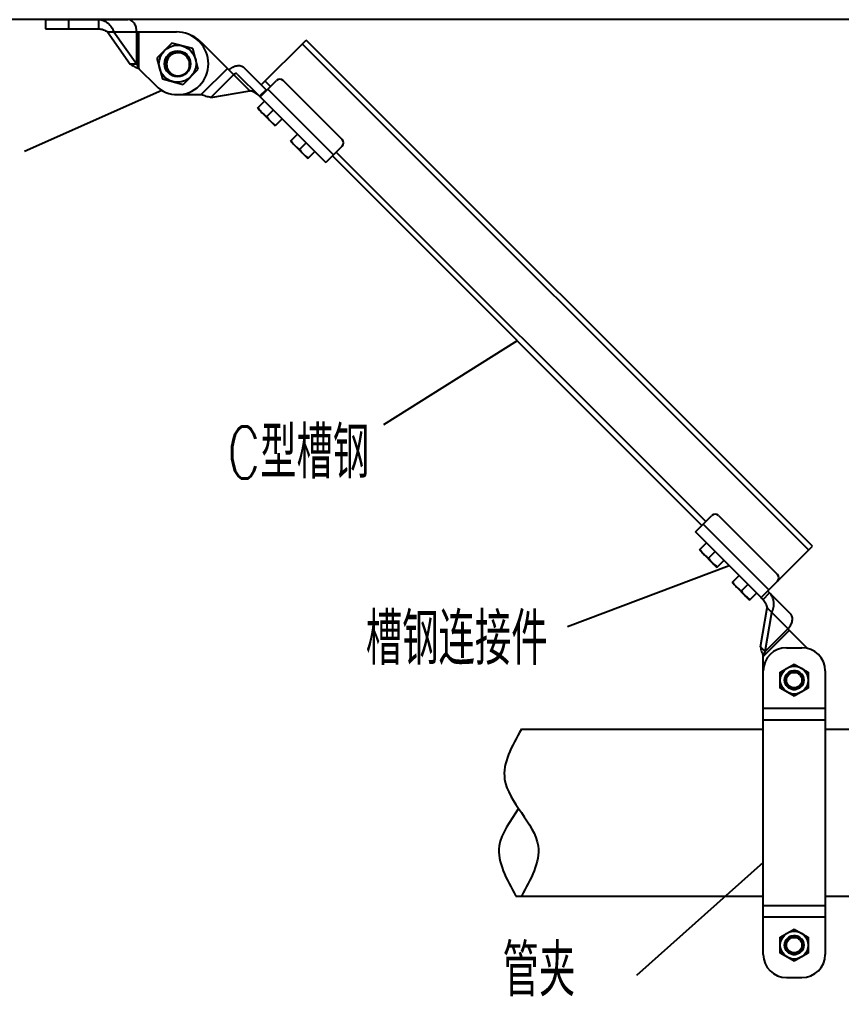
# Model space of a CAD drawing. Extents: x 1382187 to 1725648, y 860327 to 1571294.
# Drawn here: x 1513237 to 1519567, y 1246079 to 1253607 of the extents above; entities that cross this region are included whole.
import ezdxf

# ---------------------------------------------------------------- set-up
doc = ezdxf.new("R2010")
doc.units = 0
doc.header["$LTSCALE"] = 1000
doc.header["$MEASUREMENT"] = 0
doc.layers.add('bz', color=2, linetype='Continuous')
doc.layers.add('W_DIM', color=4, linetype='Continuous')
doc.styles.get("Standard").update_dxf_attribs({"font": 'gbenor.shx', "bigfont": 'gbcbig.shx'})
doc.styles.add('wwp100', font='txt.shx', dxfattribs={"width": 0.7, "height": 400, "bigfont": 'hztxt.shx'})
doc.dimstyles.get("Standard").update_dxf_attribs({"dimtxt": 0.18, "dimasz": 0.18, "dimexe": 0.18, "dimexo": 0.0625, "dimgap": 0.09, "dimtad": 0, "dimtih": 1, "dimtoh": 1, "dimdec": 4, "dimzin": 0, "dimdsep": 46, "dimtxsty": 'Standard', "dimcen": 0.09, "dimadec": 0, "dimazin": 0, "dimtfac": 1, "dimtdec": 4, "dimtofl": 0, "dimtmove": 0, "dimatfit": 3, "dimfxl": 0, "dimtolj": 1, "dimtzin": 0, "dimarcsym": 0})

msp = doc.modelspace()

# ---------------------------------------------------------------- linework, layer by layer
at = {"linetype": 'Continuous'}
for p, q in [((1513435.9, 1253606.6), (1513435.9, 1253535.2)), ((1513435.9, 1253606.6), (1514072, 1253606.6)), ((1513614.5, 1253606.6), (1513614.5, 1253535.2)), ((1513844.9, 1253606.6), (1513844.9, 1253535.2)), ((1513435.9, 1253535.2), (1513844.9, 1253535.2)), ((1513913.5, 1253511.4), (1514088.8, 1253263.3)), ((1513913.5, 1253511.4), (1514446.5, 1253511.4)), ((1513964, 1253511.4), (1514139.3, 1253263.3)), ((1514139.3, 1253263.3), (1514139.3, 1253511.4)), ((1514156.2, 1253226.8), (1514156.2, 1253511.4)), ((1514411.1, 1253425.2), (1514294.5, 1253308.6)), ((1514570.5, 1253382.5), (1514411.1, 1253425.2)), ((1514622.2, 1253434.3), (1514614.9, 1253441.6)), ((1514632.6, 1253434.3), (1515009.5, 1253057.4)), ((1515098.9, 1253102.7), (1515444.1, 1253447.9)), ((1519313.5, 1249519.6), (1515414.6, 1253418.4)), ((1519343, 1249549), (1515444.1, 1253447.9)), ((1514451.5, 1253349.8), (1514451.4, 1253349.8)), ((1514454.2, 1253349.8), (1514454.3, 1253349.8)), ((1514613.2, 1253223.2), (1514570.5, 1253382.5)), ((1514139.3, 1253263.3), (1514088.8, 1253263.3)), ((1514294.5, 1253308.6), (1514337.2, 1253149.2)), ((1514156.2, 1253226.8), (1514285.5, 1253097.5)), ((1514496.5, 1253106.5), (1514613.2, 1253223.2)), ((1514837.9, 1253229), (1514636.7, 1253027.8)), ((1514710.2, 1253006), (1514885.5, 1253181.4)), ((1514914.3, 1253186.3), (1515089, 1253011.6)), ((1514964.8, 1253236.8), (1515139.5, 1253062.1)), ((1514337.2, 1253149.2), (1514496.5, 1253106.5)), ((1515090.9, 1253010.5), (1515216.8, 1253136.4)), ((1515170.4, 1253090.1), (1515128.4, 1253132.2)), ((1515721.9, 1252681.8), (1515267.3, 1253136.4)), ((1514453.8, 1253027.8), (1514636.7, 1253027.8)), ((1514710.2, 1253006), (1515009.5, 1253057.4)), ((1515136, 1253065.6), (1515085.5, 1253015)), ((1515654.5, 1252563.9), (1515149.4, 1253069)), ((1515070.3, 1252922.6), (1515124.1, 1252976.4)), ((1515090.5, 1253010.1), (1515595.6, 1252505)), ((1515070.3, 1252922.6), (1515205, 1252787.8)), ((1515191.5, 1252909.1), (1515141.4, 1252859)), ((1515258.8, 1252841.7), (1515205, 1252787.8)), ((1515322.8, 1252670), (1515376.7, 1252723.9)), ((1515322.8, 1252670), (1515457.5, 1252535.3)), ((1515444.1, 1252656.5), (1515394, 1252606.4)), ((1515511.4, 1252589.2), (1515457.5, 1252535.3)), ((1515721.9, 1252631.3), (1515595.6, 1252505)), ((1518522.1, 1249738.5), (1515675.6, 1252584.9)), ((1518492.6, 1249709), (1515646.1, 1252555.5)), ((1518442.1, 1249658.5), (1518568.4, 1249784.8)), ((1518501, 1249717.4), (1519006.2, 1249212.3)), ((1518618.9, 1249784.8), (1519073.5, 1249330.1)), ((1518962.9, 1249137.7), (1518442.1, 1249658.5)), ((1518472.4, 1249520.4), (1518526.3, 1249574.3)), ((1518472.4, 1249520.4), (1518607.1, 1249385.7)), ((1518593.7, 1249506.9), (1518543.6, 1249456.8)), ((1518949.7, 1249155.8), (1519343, 1249549)), ((1518661, 1249439.6), (1518607.1, 1249385.7)), ((1518725, 1249267.8), (1518778.9, 1249321.7)), ((1518725, 1249267.8), (1518859.7, 1249133.1)), ((1518846.2, 1249254.4), (1518796.1, 1249204.3)), ((1518913.6, 1249187), (1518859.7, 1249133.1)), ((1518962.9, 1249137.7), (1519013.4, 1249188.2)), ((1518997.8, 1249203.8), (1519174, 1249027.7)), ((1518943.1, 1248773), (1518994.5, 1249072.4)), ((1518978.8, 1248737.3), (1519030.2, 1249036.7)), ((1518994.5, 1249072.4), (1519306.3, 1248760.6)), ((1518964.9, 1248699.5), (1519166.1, 1248900.8)), ((1519154.2, 1248912.7), (1518978.8, 1248737.3)), ((1518943.1, 1248773), (1518978.8, 1248737.3)), ((1519143.5, 1248766.7), (1519262.6, 1248766.7)), ((1518964.9, 1246403.3), (1518964.9, 1248699.5)), ((1519095.9, 1248578.6), (1519203, 1248640.4)), ((1519180.9, 1248584.5), (1519180.7, 1248584.5)), ((1519203, 1248640.4), (1519310.2, 1248578.6)), ((1519441.2, 1248588.1), (1519441.2, 1246403.3)), ((1519095.9, 1248454.9), (1519095.9, 1248578.6)), ((1519238.6, 1248565.2), (1519238.5, 1248565.2)), ((1519259, 1248563.7), (1519259, 1248563.6)), ((1519259, 1248563.6), (1519259.1, 1248563.5)), ((1519275.8, 1248510.4), (1519275.8, 1248510.4)), ((1519275.8, 1248510.1), (1519275.8, 1248510.1)), ((1519275.9, 1248511.7), (1519275.9, 1248511.5)), ((1519275.9, 1248511.7), (1519275.9, 1248511.5)), ((1519310.2, 1248578.6), (1519310.2, 1248454.9)), ((1519203, 1248393), (1519095.9, 1248454.9)), ((1519310.2, 1248454.9), (1519203, 1248393)), ((1519253.1, 1248465.6), (1519253, 1248465.6)), ((1519253.2, 1248465.7), (1519253.1, 1248465.7)), ((1519253.1, 1248465.7), (1519253.1, 1248465.6)), ((1519253.2, 1248465.7), (1519253.2, 1248465.7)), ((1519253.6, 1248466.1), (1519253.5, 1248466)), ((1519253.7, 1248466.2), (1519253.6, 1248466.1)), ((1519253.6, 1248466.1), (1519253.6, 1248466.1)), ((1519253.6, 1248466.1), (1519253.6, 1248466.1)), ((1519253.8, 1248466.3), (1519253.7, 1248466.2)), ((1519253.7, 1248466.2), (1519253.7, 1248466.2)), ((1519254.3, 1248466.7), (1519254.2, 1248466.7)), ((1519254.2, 1248466.7), (1519254.2, 1248466.6)), ((1519254.4, 1248466.8), (1519254.3, 1248466.7)), ((1518964.9, 1248299.7), (1519441.2, 1248299.7)), ((1518964.9, 1248210.3), (1519441.2, 1248210.3)), ((1517101.6, 1248138.7), (1518964.9, 1248138.7)), ((1519441.2, 1248138.7), (1520393.7, 1248138.7)), ((1517060.1, 1246852.8), (1518964.9, 1246852.8)), ((1519441.2, 1246852.8), (1520363.9, 1246852.8)), ((1518964.9, 1246781.1), (1519441.2, 1246781.1)), ((1518964.9, 1246691.8), (1519441.2, 1246691.8)), ((1519095.9, 1246536.6), (1519203, 1246598.5)), ((1519203, 1246598.5), (1519310.2, 1246536.6)), ((1519095.9, 1246412.9), (1519095.9, 1246536.6)), ((1519180.9, 1246542.6), (1519180.7, 1246542.5)), ((1519238.6, 1246523.2), (1519238.5, 1246523.3)), ((1519259, 1246521.7), (1519259, 1246521.6)), ((1519259, 1246521.6), (1519259.1, 1246521.5)), ((1519310.2, 1246536.6), (1519310.2, 1246412.9)), ((1519203, 1246351.1), (1519095.9, 1246412.9)), ((1519310.2, 1246412.9), (1519203, 1246351.1)), ((1519253.1, 1246423.7), (1519253, 1246423.6)), ((1519253.2, 1246423.7), (1519253.1, 1246423.7)), ((1519253.1, 1246423.7), (1519253.1, 1246423.7)), ((1519253.2, 1246423.8), (1519253.2, 1246423.7)), ((1519253.6, 1246424.1), (1519253.5, 1246424.1)), ((1519253.7, 1246424.2), (1519253.6, 1246424.2)), ((1519253.6, 1246424.2), (1519253.6, 1246424.2)), ((1519253.6, 1246424.2), (1519253.6, 1246424.1)), ((1519253.8, 1246424.3), (1519253.7, 1246424.3)), ((1519253.7, 1246424.3), (1519253.7, 1246424.2)), ((1519254.3, 1246424.8), (1519254.2, 1246424.7)), ((1519254.2, 1246424.7), (1519254.2, 1246424.7)), ((1519254.4, 1246424.9), (1519254.3, 1246424.8)), ((1519275.8, 1246468.5), (1519275.8, 1246468.4)), ((1519275.8, 1246468.2), (1519275.8, 1246468.1)), ((1519275.9, 1246469.7), (1519275.9, 1246469.6)), ((1519275.9, 1246469.7), (1519275.9, 1246469.6)), ((1519143.5, 1246224.7), (1519262.6, 1246224.7))]:
    msp.add_line(p, q, dxfattribs=at)
for centre, radius in [((1514453.8, 1253265.9), 142.9), ((1514453.8, 1253265.9), 100.2), ((1514453.8, 1253265.9), 95.3), ((1519203, 1248516.7), 107.1), ((1519203, 1248516.7), 73.7), ((1519203, 1248516.7), 59.5), ((1519203, 1246474.8), 107.1), ((1519203, 1246474.8), 73.7), ((1519203, 1246474.8), 59.5)]:
    msp.add_circle(centre, radius, dxfattribs=at)
for centre, radius, start, end in [((1514446.5, 1253273.2), 238.1, 45, 90), ((1514464.3, 1253265.9), 238.1, 45, 67.63031), ((1514453.8, 1253265.9), 238.1, 225, 45), ((1514453.8, 1253265.9), 83.9, 101.48488, 165.44483), ((1514453.8, 1253266.1), 83.8, 101.10333, 101.4834), ((1514453.9, 1253265.8), 84, 95.59662, 101.09946), ((1514453.9, 1253265.9), 84, 92.60725, 95.59802), ((1514453.8, 1253266.1), 83.7, 91.69418, 92.60616), ((1514453.8, 1253266.3), 83.5, 91.37381, 91.69398), ((1514459.5, 1253266.7), 83.5, 94.99489, 95.50792), ((1514453.8, 1253266.1), 83.7, 89.75296, 91.37328), ((1514453.8, 1253265.9), 84, 88.71875, 89.6641), ((1514453.8, 1253265.7), 84.1, 87.15432, 88.71863), ((1514454, 1253265.9), 84.1, 177.69503, 178.78973), ((1514454, 1253265.9), 84.1, 177.70337, 178.51134), ((1514453.9, 1253265.9), 84, 178.51135, 179.23308), ((1514453.8, 1253265.9), 83.9, 178.78883, 181.69256), ((1514453.7, 1253265.9), 83.7, 179.23213, 181.6927), ((1514454, 1253265.9), 84.1, 175.15789, 177.69509), ((1514453.8, 1253265.9), 83.9, 172.14543, 175.15819), ((1514453.8, 1253265.9), 83.9, 168.67355, 172.14337), ((1514453.9, 1253265.9), 84, 165.4458, 168.67361), ((1514452.4, 1253260.3), 94.7, 342.31446, 343.94712), ((1515242, 1253111.1), 35.7, 45, 135), ((1515696.6, 1252656.5), 35.7, 315, 45), ((1518593.7, 1249759.5), 35.7, 45, 135), ((1519048.3, 1249304.9), 35.7, 315, 45), ((1519143.5, 1248588.1), 178.6, 90, 180), ((1519262.6, 1248588.1), 178.6, 0, 90), ((1519203, 1248516.7), 71.4, 108.09219, 105.53041), ((1519205, 1248517.5), 71.2, 107.2173, 109.79104), ((1519203, 1248516.7), 60.1, 53.78972, 143.12824), ((1519202.7, 1248516.9), 59.7, 142.82749, 143.12822), ((1519202.9, 1248516.8), 60, 140.32828, 142.82605), ((1519203.1, 1248516.6), 60.2, 139.12725, 140.32924), ((1519203.1, 1248516.6), 60.3, 138.70846, 139.12741), ((1519203.2, 1248516.9), 59.8, 52.51705, 53.7893), ((1519204.9, 1248515.8), 59.8, 55.33718, 55.67721), ((1519204.9, 1248515.7), 59.9, 54.1228, 55.3368), ((1519203.1, 1248516.8), 60, 51.24611, 52.5171), ((1519204.7, 1248515.4), 60.2, 52.0023, 54.1222), ((1519203, 1248516.7), 60.2, 50.58106, 51.24633), ((1519204.6, 1248515.3), 60.4, 50.43148, 52.00277), ((1519204.5, 1248515.2), 60.5, 50.04004, 50.43172), ((1519204.5, 1248515.2), 60.5, 49.19898, 50.04001), ((1519198.7, 1248523.2), 72.4, 32.67364, 34.93175), ((1519203, 1248516.7), 73, 356.06244, 41.06244), ((1519203.2, 1248516.8), 72.8, 39.98819, 41.06221), ((1519203.1, 1248516.7), 73, 38.79662, 39.79988), ((1519203.9, 1248518.7), 72.3, 320.06817, 352.31475), ((1519199.2, 1248523.5), 71.9, 23.90688, 32.68142), ((1519199.9, 1248523.8), 71.1, 23.32965, 23.88613), ((1519203.3, 1248518.8), 72.9, 352.26728, 353.08797), ((1519203.4, 1248518.8), 72.9, 353.08802, 353.36074), ((1519203.1, 1248516.7), 73, 354.42131, 354.78419), ((1519203.2, 1248516.7), 72.9, 354.83536, 355.91999), ((1519203.4, 1248518.8), 72.8, 353.40008, 354.29095), ((1519204.6, 1248518.1), 71.5, 312.88161, 313.20481), ((1519204.5, 1248518.2), 71.6, 313.52425, 313.92611), ((1519204.4, 1248518.3), 71.7, 314.16129, 318.95629), ((1519204.5, 1248518.2), 71.7, 318.9568, 320.02346), ((1519203, 1246474.8), 71.4, 108.09219, 105.53041), ((1519203, 1246474.8), 60.1, 53.78972, 143.12824), ((1519202.7, 1246475), 59.7, 142.82749, 143.12822), ((1519202.9, 1246474.8), 60, 140.32828, 142.82605), ((1519203.1, 1246474.7), 60.2, 139.12725, 140.32924), ((1519203.1, 1246474.7), 60.3, 138.70846, 139.12741), ((1519205, 1246475.6), 71.2, 107.2173, 109.79104), ((1519203.2, 1246475), 59.8, 52.51705, 53.7893), ((1519204.9, 1246473.8), 59.8, 55.33718, 55.67721), ((1519204.9, 1246473.7), 59.9, 54.1228, 55.3368), ((1519203.1, 1246474.8), 60, 51.24611, 52.5171), ((1519204.7, 1246473.5), 60.2, 52.0023, 54.1222), ((1519203, 1246474.7), 60.2, 50.58106, 51.24633), ((1519204.6, 1246473.3), 60.4, 50.43148, 52.00277), ((1519204.5, 1246473.3), 60.5, 50.04004, 50.43172), ((1519204.5, 1246473.2), 60.5, 49.19898, 50.04001), ((1519198.7, 1246481.3), 72.4, 32.67364, 34.93175), ((1519203, 1246474.8), 73, 356.06244, 41.06244), ((1519203.2, 1246474.9), 72.8, 39.98819, 41.06221), ((1519203.1, 1246474.8), 73, 38.79662, 39.79988), ((1519199.2, 1246481.6), 71.9, 23.90688, 32.68142), ((1519199.9, 1246481.9), 71.1, 23.32965, 23.88613), ((1519143.5, 1246403.3), 178.6, 180, 270), ((1519204.6, 1246476.2), 71.5, 312.88161, 313.20481), ((1519204.5, 1246476.2), 71.6, 313.52425, 313.92611), ((1519204.4, 1246476.3), 71.7, 314.16129, 318.95629), ((1519204.5, 1246476.3), 71.7, 318.9568, 320.02346), ((1519203.9, 1246476.7), 72.3, 320.06817, 352.31475), ((1519262.6, 1246403.3), 178.6, 270, 0), ((1519203.3, 1246476.8), 72.9, 352.26728, 353.08797), ((1519203.4, 1246476.8), 72.9, 353.08802, 353.36074), ((1519203.1, 1246474.8), 73, 354.42131, 354.78419), ((1519203.2, 1246474.7), 72.9, 354.83536, 355.91999), ((1519203.4, 1246476.8), 72.8, 353.40008, 354.29095)]:
    msp.add_arc(centre, radius, start, end, dxfattribs=at)
for points, knots in [([(1513844.9, 1253606.6), (1513858, 1253606.6), (1513884.9, 1253601.5), (1513920, 1253580.1), (1513947.3, 1253549), (1513959.5, 1253524.2), (1513964, 1253511.4)], [0, 0, 0, 0, 0.243233, 0.493078, 0.748723, 1, 1, 1, 1]), ([(1514139.3, 1253511.4), (1514139.3, 1253523.6), (1514136.1, 1253547.5), (1514122, 1253578.6), (1514100.1, 1253600.8), (1514080.9, 1253606.6), (1514072, 1253606.6)], [0, 0, 0, 0, 0.287969, 0.555344, 0.790533, 1, 1, 1, 1]), ([(1513844.9, 1253535.2), (1513857.7, 1253535.2), (1513882.4, 1253530.5), (1513904, 1253518.2), (1513913.5, 1253511.4)], [0, 0, 0, 0, 0.522516, 1, 1, 1, 1]), ([(1514543.5, 1253234.1), (1514547.4, 1253247.9), (1514549.1, 1253277.6), (1514533.9, 1253311.6), (1514513.5, 1253332.2), (1514494.8, 1253343.5), (1514474, 1253349.9), (1514459.4, 1253350.5), (1514452.3, 1253349.9)], [0, 0, 0, 0, 0.249273, 0.49841, 0.623846, 0.749245, 0.874621, 1, 1, 1, 1]), ([(1514088.8, 1253263.3), (1514098.7, 1253256.5), (1514121, 1253244), (1514144, 1253232.8), (1514156.2, 1253226.8)], [0, 0, 0, 0, 0.468219, 1, 1, 1, 1]), ([(1514139.3, 1253263.3), (1514140.5, 1253260.3), (1514145.4, 1253247.8), (1514151.6, 1253235.8), (1514156.2, 1253226.8)], [0, 0, 0, 0, 0.244001, 1, 1, 1, 1]), ([(1514369.9, 1253263.4), (1514369.7, 1253256.1), (1514371, 1253241.3), (1514378.6, 1253220.5), (1514391.2, 1253202.3), (1514413.4, 1253182.9), (1514448.9, 1253169.9), (1514478.9, 1253173.8), (1514492.5, 1253178.9)], [0, 0, 0, 0, 0.125414, 0.250833, 0.376265, 0.501706, 0.750785, 1, 1, 1, 1]), ([(1514849.8, 1253217.1), (1514858.5, 1253225.8), (1514877.6, 1253240.3), (1514909.6, 1253252.4), (1514940.8, 1253252.6), (1514958.5, 1253243.1), (1514964.8, 1253236.8)], [0, 0, 0, 0, 0.287971, 0.555344, 0.790532, 1, 1, 1, 1]), ([(1514914.3, 1253186.3), (1514912.7, 1253187.9), (1514908.3, 1253190.2), (1514900.5, 1253190.2), (1514892.5, 1253187.2), (1514887.7, 1253183.5), (1514885.5, 1253181.4)], [0, 0, 0, 0, 0.209498, 0.444667, 0.711989, 1, 1, 1, 1]), ([(1514710.2, 1253006), (1514698.4, 1253008.1), (1514673.7, 1253015), (1514649.5, 1253023.3), (1514636.7, 1253027.8)], [0, 0, 0, 0, 0.468219, 1, 1, 1, 1]), ([(1515074.9, 1253025.7), (1515065.8, 1253034.8), (1515045, 1253048.9), (1515021.1, 1253055.5), (1515009.5, 1253057.4)], [0, 0, 0, 0, 0.522516, 1, 1, 1, 1]), ([(1515090.9, 1253010.5), (1515090.8, 1253010.5), (1515090, 1253010.3), (1515089.4, 1253011.1), (1515089, 1253011.6)], [0, 0, 0, 0, 0.126775, 1, 1, 1, 1]), ([(1515074.1, 1252926.3), (1515076.2, 1252923), (1515085.2, 1252909.8), (1515095.5, 1252897.4), (1515103.9, 1252888.9)], [0, 0, 0, 0, 0.250789, 1, 1, 1, 1]), ([(1515103.9, 1252888.9), (1515112.4, 1252880.4), (1515124.8, 1252870.2), (1515138, 1252861.2), (1515141.4, 1252859)], [0, 0, 0, 0, 0.749211, 1, 1, 1, 1]), ([(1515141.4, 1252859), (1515143.6, 1252855.6), (1515152.6, 1252842.4), (1515162.8, 1252830), (1515171.3, 1252821.5)], [0, 0, 0, 0, 0.250789, 1, 1, 1, 1]), ([(1515171.3, 1252821.5), (1515179.8, 1252813.1), (1515192.2, 1252802.8), (1515205.4, 1252793.8), (1515208.8, 1252791.6)], [0, 0, 0, 0, 0.749211, 1, 1, 1, 1]), ([(1515326.6, 1252673.8), (1515328.8, 1252670.4), (1515337.8, 1252657.2), (1515348, 1252644.8), (1515356.5, 1252636.3)], [0, 0, 0, 0, 0.250789, 1, 1, 1, 1]), ([(1515356.5, 1252636.3), (1515365, 1252627.8), (1515377.4, 1252617.6), (1515390.6, 1252608.6), (1515394, 1252606.4)], [0, 0, 0, 0, 0.749211, 1, 1, 1, 1]), ([(1515394, 1252606.4), (1515396.2, 1252603.1), (1515405.2, 1252589.8), (1515415.4, 1252577.4), (1515423.9, 1252569)], [0, 0, 0, 0, 0.250789, 1, 1, 1, 1]), ([(1515423.9, 1252569), (1515432.3, 1252560.5), (1515444.7, 1252550.2), (1515458, 1252541.3), (1515461.3, 1252539.1)], [0, 0, 0, 0, 0.749211, 1, 1, 1, 1]), ([(1518476.2, 1249524.2), (1518478.4, 1249520.8), (1518487.4, 1249507.6), (1518497.6, 1249495.2), (1518506.1, 1249486.7)], [0, 0, 0, 0, 0.250789, 1, 1, 1, 1]), ([(1518506.1, 1249486.7), (1518514.6, 1249478.3), (1518527, 1249468), (1518540.2, 1249459), (1518543.6, 1249456.8)], [0, 0, 0, 0, 0.749211, 1, 1, 1, 1]), ([(1518543.6, 1249456.8), (1518545.8, 1249453.5), (1518554.7, 1249440.3), (1518565, 1249427.8), (1518573.4, 1249419.4)], [0, 0, 0, 0, 0.250789, 1, 1, 1, 1]), ([(1518573.4, 1249419.4), (1518581.9, 1249410.9), (1518594.3, 1249400.7), (1518607.6, 1249391.7), (1518610.9, 1249389.5)], [0, 0, 0, 0, 0.749211, 1, 1, 1, 1]), ([(1518728.8, 1249271.6), (1518731, 1249268.3), (1518740, 1249255), (1518750.2, 1249242.6), (1518758.7, 1249234.1)], [0, 0, 0, 0, 0.250789, 1, 1, 1, 1]), ([(1518758.7, 1249234.1), (1518767.1, 1249225.7), (1518779.6, 1249215.4), (1518792.8, 1249206.5), (1518796.1, 1249204.3)], [0, 0, 0, 0, 0.749211, 1, 1, 1, 1]), ([(1518796.1, 1249204.3), (1518798.3, 1249200.9), (1518807.3, 1249187.7), (1518817.5, 1249175.3), (1518826, 1249166.8)], [0, 0, 0, 0, 0.250789, 1, 1, 1, 1]), ([(1519030.2, 1249036.7), (1519036.1, 1249048.9), (1519045, 1249075.1), (1519047.7, 1249116.4), (1519038, 1249156.3), (1519022.7, 1249178.9), (1519013.4, 1249188.2)], [0, 0, 0, 0, 0.251282, 0.506922, 0.756761, 1, 1, 1, 1]), ([(1518826, 1249166.8), (1518834.5, 1249158.3), (1518846.9, 1249148.1), (1518860.1, 1249139.1), (1518863.5, 1249136.9)], [0, 0, 0, 0, 0.749211, 1, 1, 1, 1]), ([(1518962.9, 1249137.7), (1518960.8, 1249139.7), (1518956.9, 1249143.7), (1518952.3, 1249148.4), (1518948, 1249154.1), (1518949.7, 1249155.8)], [0, 0, 0, 0, 0.378665, 0.693291, 1, 1, 1, 1]), ([(1518962.9, 1249137.7), (1518971.9, 1249128.7), (1518986.1, 1249107.9), (1518992.6, 1249084), (1518994.5, 1249072.4)], [0, 0, 0, 0, 0.522516, 1, 1, 1, 1]), ([(1519154.2, 1248912.7), (1519162.9, 1248921.4), (1519177.5, 1248940.5), (1519189.6, 1248972.5), (1519189.7, 1249003.7), (1519180.3, 1249021.3), (1519174, 1249027.7)], [0, 0, 0, 0, 0.287971, 0.555344, 0.790532, 1, 1, 1, 1]), ([(1518943.1, 1248773), (1518945.3, 1248761.2), (1518952.2, 1248736.5), (1518960.5, 1248712.4), (1518964.9, 1248699.5)], [0, 0, 0, 0, 0.468219, 1, 1, 1, 1]), ([(1518964.9, 1248699.5), (1518966, 1248702.8), (1518970.1, 1248715.5), (1518974.6, 1248728.2), (1518978.8, 1248737.3)], [0, 0, 0, 0, 0.254643, 1, 1, 1, 1]), ([(1519180.7, 1248584.5), (1519173.2, 1248581.7), (1519158.9, 1248573.6), (1519142.9, 1248555.1), (1519134.2, 1248532.2), (1519133.7, 1248507.7), (1519141.8, 1248484.5), (1519157.5, 1248465.7), (1519178.8, 1248453.5), (1519195, 1248451), (1519203, 1248451.3)], [0, 0, 0, 0, 0.125057, 0.250088, 0.37511, 0.500112, 0.62511, 0.750088, 0.875051, 1, 1, 1, 1]), ([(1519238.2, 1248578.9), (1519232.3, 1248581.4), (1519219.7, 1248584.9), (1519200.3, 1248584.7), (1519181.7, 1248578.9), (1519170.9, 1248571.6), (1519166.2, 1248567.2)], [0, 0, 0, 0, 0.250246, 0.500331, 0.750262, 1, 1, 1, 1]), ([(1519203, 1248451.3), (1519209.3, 1248451.5), (1519221.8, 1248453.7), (1519238.8, 1248462.3), (1519252.6, 1248475.4), (1519261.9, 1248492), (1519266, 1248510.6), (1519264.3, 1248529.6), (1519257, 1248547.2), (1519248.8, 1248556.9), (1519244, 1248561)], [0, 0, 0, 0, 0.125035, 0.250056, 0.37507, 0.500071, 0.625066, 0.75005, 0.875024, 1, 1, 1, 1]), ([(1517080.8, 1247526.2), (1517016.6, 1247431.3), (1516855.8, 1247217.8), (1516986.9, 1246983.5), (1517060.1, 1246852.8)], [567.944908, 567.944908, 567.944908, 567.944908, 845.129587, 1195.193724, 1195.193724, 1195.193724, 1195.193724]), ([(1519180.7, 1246542.5), (1519173.2, 1246539.8), (1519158.9, 1246531.7), (1519142.9, 1246513.1), (1519134.2, 1246490.3), (1519133.7, 1246465.8), (1519141.8, 1246442.6), (1519157.5, 1246423.7), (1519178.8, 1246411.6), (1519195, 1246409.1), (1519203, 1246409.4)], [0, 0, 0, 0, 0.125057, 0.250088, 0.37511, 0.500112, 0.62511, 0.750088, 0.875051, 1, 1, 1, 1]), ([(1519238.2, 1246537), (1519232.3, 1246539.5), (1519219.7, 1246542.9), (1519200.3, 1246542.7), (1519181.7, 1246537), (1519170.9, 1246529.6), (1519166.2, 1246525.2)], [0, 0, 0, 0, 0.250246, 0.500331, 0.750262, 1, 1, 1, 1]), ([(1519203, 1246409.4), (1519209.3, 1246409.6), (1519221.8, 1246411.8), (1519238.8, 1246420.4), (1519252.6, 1246433.5), (1519261.9, 1246450.1), (1519266, 1246468.7), (1519264.3, 1246487.7), (1519257, 1246505.2), (1519248.8, 1246515), (1519244, 1246519.1)], [0, 0, 0, 0, 0.125035, 0.250056, 0.37507, 0.500071, 0.625066, 0.75005, 0.875024, 1, 1, 1, 1])]:
    msp.add_open_spline(points, degree=3, knots=knots, dxfattribs=at)
for points in [[(1519166.2, 1248567.2), (1519161.8, 1248563), (1519157.9, 1248558.1), (1519154.9, 1248552.8)], [(1519166.2, 1246525.2), (1519161.8, 1246521.1), (1519157.9, 1246516.2), (1519154.9, 1246510.8)]]:
    msp.add_open_spline(points, degree=3, dxfattribs=at)
msp.add_spline([(1517101.6, 1248138.7), (1516973, 1247752.9), (1517230.2, 1247238.6), (1517101.6, 1246852.8)], degree=3, dxfattribs=at)
at = {"layer": 'bz'}
msp.add_line((1524641.8, 1253606.6), (1511476.4, 1253606.6), dxfattribs=at)

# ---------------------------------------------------------------- texts
at = {"layer": 'W_DIM', "color": 7, "style": 'wwp100', "width": 0.7}
for s, p in [('C型槽钢', (1514838.4, 1250069.8)), ('槽钢连接件', (1515903.6, 1248634)), ('管夹', (1516957.2, 1246079.6))]:
    msp.add_text(s, height=400, dxfattribs=at).set_placement(p)

# ---------------------------------------------------------------- leaders
for points in [[(1514333.1, 1253060.6), (1513274.9, 1252589.7)], [(1517069.4, 1251132.2), (1516039, 1250484.6)], [(1518702.5, 1249398.1), (1517457.2, 1248927.4)], [(1518964.9, 1247111.8), (1517989.6, 1246240.4)]]:
    msp.add_leader(points, dimstyle='Standard', override={"dimgap": 20, "dimtad": 0})

doc.saveas('drawing.dxf')
